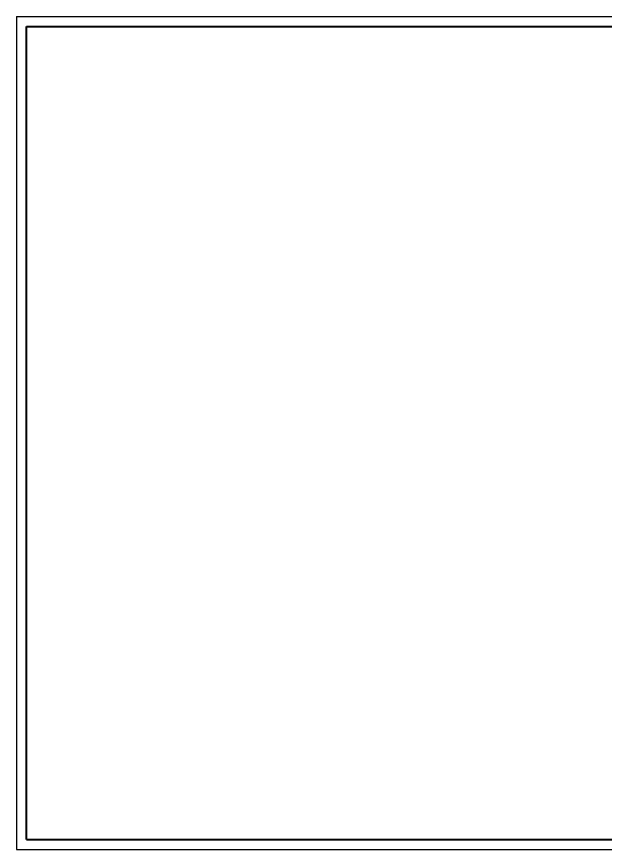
# Paper-space layout '图纸模板-A0' of a CAD drawing. Header units: millimetres. Extents: x 0 to 1189, y 0 to 841.
# Drawn here: x 0 to 594, y 0 to 841 of the extents above; entities that cross this region are included whole.
import ezdxf

# ---------------------------------------------------------------- set-up
doc = ezdxf.new("R2010")
doc.units = ezdxf.units.MM
doc.layers.add('SLD-0', color=179, linetype='Continuous')

psp = doc.layouts.new('图纸模板-A0')

# ---------------------------------------------------------------- linework, layer by layer
at = {"color": 7, "linetype": 'Continuous', "lineweight": 40}
for p, q in [((10, 10), (10, 831)), ((10, 831), (1178.9, 831)), ((10, 10), (1178.9, 10))]:
    psp.add_line(p, q, dxfattribs=at)
at = {"layer": 'SLD-0'}
for p, q in [((0, 841), (1188.9, 841)), ((0, 841), (0, 0)), ((0, 0), (1188.9, 0))]:
    psp.add_line(p, q, dxfattribs=at)

doc.saveas('drawing.dxf')
